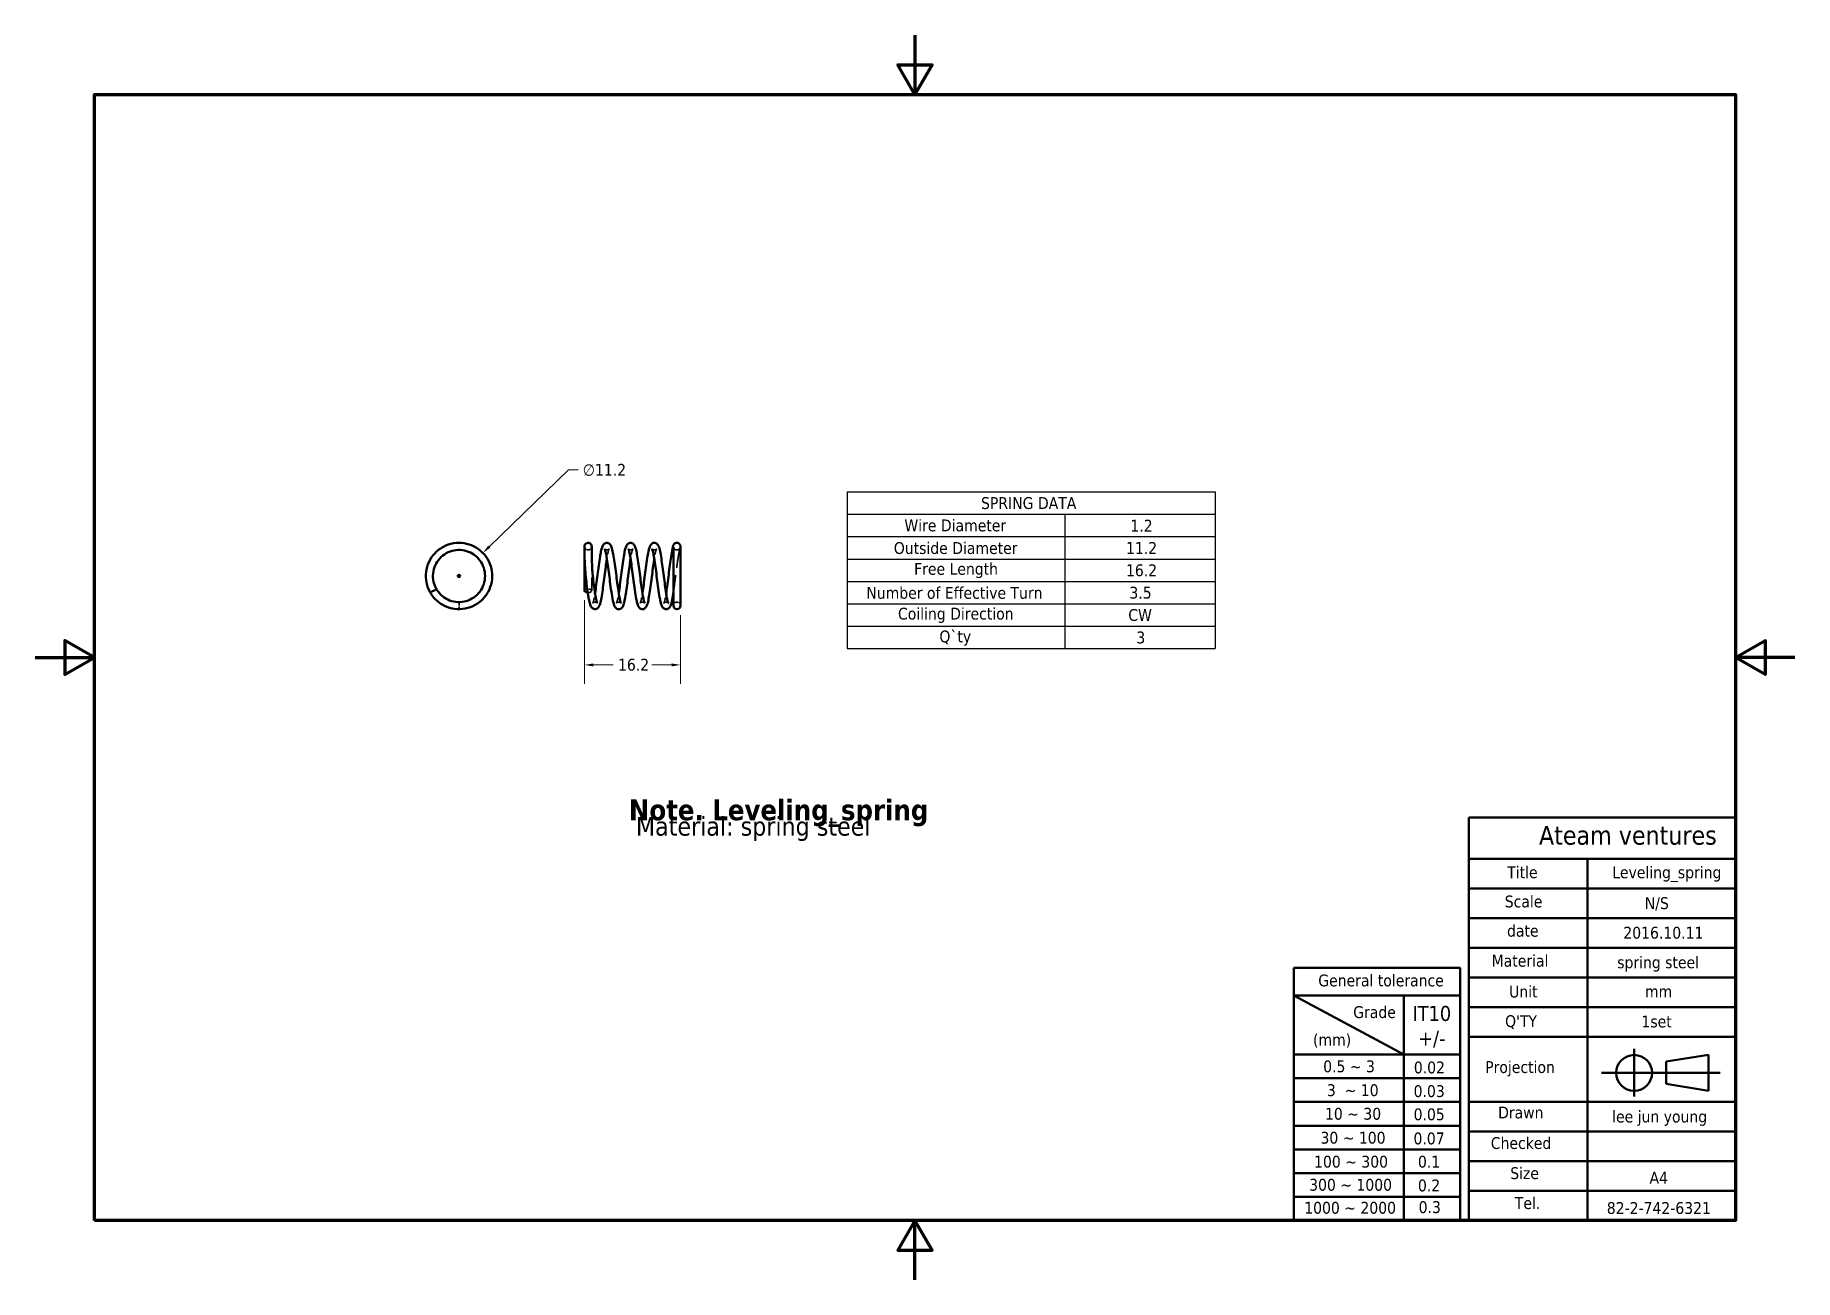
# Model space of a CAD drawing. Header units: millimetres. Extents: x 0 to 297, y 0 to 210.
import ezdxf
from ezdxf.enums import TextEntityAlignment as Align

# ---------------------------------------------------------------- set-up
doc = ezdxf.new("R2010")
doc.units = ezdxf.units.MM
doc.linetypes.add('DASHED', pattern=[0.2067, 0.1654, -0.0413])
for name, color, linetype, lineweight in [('Border (ANSI)', 7, 'Continuous', 70), ('Dimension (ANSI)', 7, 'Continuous', 25), ('Hidden (ANSI)', 7, 'DASHED', 35), ('Symbol (ANSI)', 7, 'Continuous', 25), ('Title (ANSI)', 7, 'Continuous', 50), ('Visible (ANSI)', 7, 'Continuous', 50)]:
    doc.layers.add(name, color=color, linetype=linetype, lineweight=lineweight)
doc.styles.add('Note Text (ANSI)', font='tahoma.ttf')
doc.dimstyles.new('Default - mm (ANSI)', dxfattribs={"dimtxt": 2, "dimasz": 1.5, "dimexe": 3.175, "dimexo": 1.6002, "dimgap": 0.8, "dimtad": 0, "dimtoh": 1, "dimrnd": 1e-08, "dimzin": 12, "dimdsep": 46, "dimtxsty": 'Note Text (ANSI)', "dimcen": 0.09, "dimdle": 10, "dimclrd": 256, "dimclre": 256, "dimclrt": 256, "dimadec": 1, "dimazin": 3, "dimtfac": 0.65, "dimtofl": 0, "dimtmove": 0, "dimatfit": 3, "dimfxl": 1, "dimtolj": 1, "dimtzin": 4, "dimlwd": 15, "dimlwe": 15, "dimarcsym": 0})

# ---------------------------------------------------------------- blocks, each defined once
blk = doc.blocks.new('Borders Default Border')
at = {"layer": 'Border (ANSI)', "flags": 128}
for points in [[(148.5, 210), (148.5, 200), (145.61, 205), (151.39, 205), (148.5, 200)], [(10, 10), (10, 200), (287, 200), (287, 10), (10, 10)], [(0, 105), (10, 105), (5, 107.89), (5, 102.11), (10, 105)], [(297, 105), (287, 105), (292, 107.89), (292, 102.11), (287, 105)], [(148.5, 0), (148.5, 10), (145.61, 5), (151.39, 5), (148.5, 10)]]:
    blk.add_lwpolyline(points, dxfattribs=at)
blk = doc.blocks.new('Title Blocks ANSI - Large')
at = {"layer": 'Title (ANSI)'}
for p, q in [((213.43, -53.73), (168.43, -53.73)), ((168.43, -53.73), (168.43, -121.73)), ((213.43, -121.73), (213.43, -53.73)), ((168.43, -60.73), (213.43, -60.73)), ((188.43, -60.73), (188.43, -121.73)), ((168.43, -65.73), (213.43, -65.73)), ((168.43, -70.73), (213.43, -70.73)), ((168.43, -75.73), (213.43, -75.73)), ((138.87, -79.09), (138.87, -121.73)), ((166.93, -79.09), (138.87, -79.09)), ((138.87, -79.09), (166.93, -79.09)), ((166.93, -83.74), (166.93, -79.09)), ((168.43, -80.73), (213.43, -80.73)), ((138.87, -83.74), (166.93, -83.74)), ((138.87, -83.74), (157.45, -93.73)), ((157.45, -83.74), (157.45, -121.73)), ((166.93, -83.74), (166.93, -121.73)), ((168.43, -85.73), (213.43, -85.73)), ((168.43, -90.73), (213.43, -90.73)), ((138.87, -93.73), (166.93, -93.73)), ((196.31, -92.79), (196.31, -100.79)), ((208.89, -93.78), (201.74, -94.91)), ((201.74, -94.91), (201.74, -98.69)), ((208.89, -93.78), (208.89, -99.84)), ((138.87, -97.73), (166.93, -97.73)), ((190.81, -96.83), (210.84, -96.83)), ((208.89, -99.84), (201.74, -98.69)), ((138.87, -101.73), (166.93, -101.73)), ((168.43, -101.73), (213.43, -101.73)), ((138.87, -105.73), (166.93, -105.73)), ((168.43, -106.73), (213.43, -106.73)), ((138.87, -109.73), (166.93, -109.73)), ((168.43, -111.73), (213.43, -111.73)), ((138.87, -113.73), (166.93, -113.73)), ((138.87, -117.73), (166.93, -117.73)), ((168.43, -116.73), (213.43, -116.73)), ((138.87, -121.73), (166.93, -121.73)), ((168.43, -121.73), (166.93, -121.73)), ((168.43, -121.73), (213.43, -121.73))]:
    blk.add_line(p, q, dxfattribs=at)
blk.add_circle((196.31, -96.83), 3.03, dxfattribs=at)
at = {"layer": 'Title (ANSI)', "style": 'Note Text (ANSI)'}
for s, p in [('2016.10.11', (194.49, -74.77)), ('spring steel', (193.46, -79.77)), ('mm', (198.14, -84.68)), ('1set', (197.55, -89.75)), ('lee jun young', (192.6, -105.79))]:
    blk.add_text(s, height=2, dxfattribs=at).set_placement(p, align=Align.BOTTOM_LEFT)
for s, p in [('Drawn', (173.35, -102.51)), ('Checked', (172.12, -107.66))]:
    blk.add_text(s, height=2, dxfattribs=at).set_placement(p, align=Align.TOP_LEFT)
at = {"layer": 'Title (ANSI)', "attachment_point": 1, "style": 'Note Text (ANSI)'}
for s, insert, char_height in [('\\fTahoma|b0|i0;\\H3.1750;Ateam ventures', (180.25, -55.14), 3.175), ('\\fTahoma|b0|i0;Scale', (174.48, -66.9), 2), ('\\fTahoma|b0|i0;N/S', (198.11, -67.18), 2), ('\\fTahoma|b0|i0;date', (174.86, -71.84), 2), ('\\fTahoma|b0|i0;Material', (172.26, -76.9), 2), ('\\fTahoma|b0|i0;General tolerance', (143, -80.22), 2), ('\\fTahoma|b0|i0;Unit', (175.21, -82.1), 2), ('\\fTahoma|b0|i0;Grade', (148.9, -85.57), 2), ("\\fTahoma|b0|i0;Q'TY", (174.53, -87.09), 2), ('\\fTahoma|b0|i0;0.5 ~ 3', (143.83, -94.72), 2), ('\\fTahoma|b0|i0;0.02', (159.13, -94.9), 2), ('\\fTahoma|b0|i0;Projection', (171.17, -94.84), 2), ('\\fTahoma|b0|i0;0.05', (159.09, -102.81), 2), ('\\fTahoma|b0|i0;30 ~ 100', (143.37, -106.76), 2), ('\\fTahoma|b0|i0;0.07', (159.07, -106.88), 2), ('\\fTahoma|b0|i0;100 ~ 300', (142.29, -110.8), 2), ('\\fTahoma|b0|i0;0.1', (159.82, -110.8), 2), ('\\fTahoma|b0|i0;Size', (175.4, -112.74), 2), ('\\fTahoma|b0|i0;300 ~ 1000', (141.46, -114.7), 2), ('\\fTahoma|b0|i0;1000 ~ 2000', (140.63, -118.58), 2), ('\\fTahoma|b0|i0;Tel.', (176.18, -117.79), 2), ('\\fTahoma|b0|i0;82-2-742-6321', (191.7, -118.62), 2)]:
    blk.add_mtext(s, dxfattribs=dict(at, insert=insert, char_height=char_height))
at = {"layer": 'Title (ANSI)', "char_height": 2, "attachment_point": 1, "style": 'Note Text (ANSI)'}
for s, insert, width in [('\\fTahoma|b0|i0;Title', (174.89, -61.97), 7.6254), ('\\fTahoma|b0|i0;(mm)', (142.11, -90.22), 7.6672), ('\\fTahoma|b0|i0;3  ~ 10', (144.45, -98.74), 9.081), ('\\fTahoma|b0|i0;0.03', (159.09, -98.9), 5.5653), ('\\fTahoma|b0|i0;10 ~ 30', (144.13, -102.72), 10.501), ('\\fTahoma|b0|i0;0.2', (159.82, -114.81), 5.4674), ('\\fTahoma|b0|i0;0.3', (159.94, -118.47), 5.7083)]:
    blk.add_mtext(s, dxfattribs=dict(at, insert=insert, width=width))
at = {"layer": 'Title (ANSI)', "insert": (192.6, -61.98), "char_height": 2, "width": 18.8655, "attachment_point": 1, "line_spacing_factor": 0.987884, "style": 'Note Text (ANSI)'}
blk.add_mtext('Leveling_spring\\P ', dxfattribs=at)
at = {"layer": 'Title (ANSI)', "line_spacing_factor": 0.987884, "style": 'Note Text (ANSI)'}
for s, insert, char_height, attachment_point in [('\\fTahoma|b0|i0;\\H2.5400;IT10\\P+/-', (162.16, -85.52), 2.54, 2), ('A4\\P', (198.91, -113.51), 2, 1)]:
    blk.add_mtext(s, dxfattribs=dict(at, insert=insert, char_height=char_height, attachment_point=attachment_point))
blk = doc.blocks.new('Table1')
at = {"layer": 'Symbol (ANSI)'}
for p, q in [((137.03, 132.94), (199.18, 132.94)), ((137.03, 132.94), (137.03, 129.16)), ((199.18, 132.94), (199.18, 129.16)), ((137.03, 129.16), (199.18, 129.16)), ((137.03, 129.16), (137.03, 125.39)), ((173.78, 129.16), (173.78, 125.39)), ((199.18, 129.16), (199.18, 125.39)), ((137.03, 125.39), (199.18, 125.39)), ((137.03, 125.39), (137.03, 106.5)), ((173.78, 125.39), (173.78, 106.5)), ((199.18, 125.39), (199.18, 106.5)), ((137.03, 121.61), (199.18, 121.61)), ((137.03, 117.83), (199.18, 117.83)), ((137.03, 114.05), (199.18, 114.05)), ((137.03, 110.27), (199.18, 110.27)), ((137.03, 106.5), (199.18, 106.5))]:
    blk.add_line(p, q, dxfattribs=at)
at = {"layer": 'Symbol (ANSI)', "char_height": 2, "attachment_point": 7, "style": 'Note Text (ANSI)'}
for s, insert in [('SPRING DATA', (159.65, 130.02)), ('Wire Diameter', (146.71, 126.25)), ('1.2', (184.86, 126.25)), ('Outside Diameter', (144.92, 122.43)), ('11.2', (184.11, 122.48)), ('Free Length', (148.35, 118.39)), ('16.2', (184.11, 118.68)), ('Number of Effective Turn', (140.29, 114.87)), ('3.5', (184.69, 114.9)), ('Coiling Direction', (145.63, 110.83)), ('CW', (184.5, 111.13)), ('Q`ty', (152.62, 106.98)), ('3', (185.86, 107.34))]:
    blk.add_mtext(s, dxfattribs=dict(at, insert=insert))
blk = doc.blocks.new('*D7')
at = {"layer": 'Defpoints', "color": 0, "transparency": 16777216}
for p in [(75.56, 122.64), (67.51, 114.86)]:
    blk.add_point(p, dxfattribs=at)
at = {"layer": 'Dimension (ANSI)', "lineweight": 15, "transparency": 16777216}
for p, q in [((90.03, 136.65), (76.64, 123.69)), ((91.62, 136.65), (90.03, 136.65)), ((71.53, 118.66), (71.53, 118.84)), ((71.44, 118.75), (71.62, 118.75))]:
    blk.add_line(p, q, dxfattribs=at)
at = {"layer": 'Dimension (ANSI)', "transparency": 16777216}
blk.add_solid([(76.46, 123.87), (76.81, 123.51), (75.56, 122.64)], dxfattribs=at)
at = {"layer": 'Dimension (ANSI)', "lineweight": 18, "transparency": 16777216, "insert": (92.42, 137.67), "char_height": 2, "attachment_point": 1, "style": 'Note Text (ANSI)'}
blk.add_mtext('\\A1;∅11.2', dxfattribs=at)
blk = doc.blocks.new('*D8')
at = {"layer": 'Defpoints', "color": 0, "transparency": 16777216}
for p in [(92.73, 116.25), (108.93, 113.75), (108.93, 103.75)]:
    blk.add_point(p, dxfattribs=at)
at = {"layer": 'Dimension (ANSI)', "lineweight": 15, "transparency": 16777216}
for p, q in [((92.73, 114.65), (92.73, 100.58)), ((108.93, 112.15), (108.93, 100.58)), ((94.23, 103.75), (97.57, 103.75)), ((107.43, 103.75), (104.08, 103.75))]:
    blk.add_line(p, q, dxfattribs=at)
at = {"layer": 'Dimension (ANSI)', "transparency": 16777216}
for points in [[(94.23, 104), (94.23, 103.5), (92.73, 103.75)], [(107.43, 104), (107.43, 103.5), (108.93, 103.75)]]:
    blk.add_solid(points, dxfattribs=at)
at = {"layer": 'Dimension (ANSI)', "lineweight": 18, "transparency": 16777216, "insert": (98.37, 104.79), "char_height": 2, "attachment_point": 1, "style": 'Note Text (ANSI)'}
blk.add_mtext('\\A1;16.2', dxfattribs=at)

msp = doc.modelspace()

# ---------------------------------------------------------------- linework, layer by layer
at = {"layer": 'Hidden (ANSI)', "ltscale": 1.131773}
msp.add_line((108.915, 118.561), (108.915, 118.939), dxfattribs=at)
at = {"layer": 'Hidden (ANSI)', "ltscale": 0.021745}
for p, q in [((108.915, 118.939), (108.926, 118.939)), ((108.915, 118.907), (108.926, 118.907)), ((108.915, 118.594), (108.926, 118.594)), ((108.915, 118.561), (108.926, 118.561))]:
    msp.add_line(p, q, dxfattribs=at)
at = {"layer": 'Hidden (ANSI)', "ltscale": 3.590168}
msp.add_line((71.535, 114.35), (71.535, 113.15), dxfattribs=at)
msp.add_arc((108.326, 113.75), 0.6, 0, 180, dxfattribs=at)
at = {"layer": 'Hidden (ANSI)', "ltscale": 3.590029}
msp.add_open_spline([(92.726, 123.75), (92.726, 123.725), (92.728, 123.7), (92.734, 123.651), (92.738, 123.627), (92.76, 123.542), (92.786, 123.482), (92.854, 123.374), (92.898, 123.325), (92.997, 123.244), (93.055, 123.211), (93.136, 123.181), (93.156, 123.174), (93.24, 123.153), (93.306, 123.147), (93.434, 123.157), (93.498, 123.172), (93.615, 123.221), (93.671, 123.255), (93.767, 123.338), (93.809, 123.389), (93.874, 123.498), (93.898, 123.559), (93.917, 123.642), (93.92, 123.663), (93.925, 123.707), (93.926, 123.728), (93.926, 123.75)], degree=3, knots=[0, 0, 0, 0, 0.00746609, 0.00746609, 0.01481877, 0.01481877, 0.03393734, 0.03393734, 0.05304472, 0.05304472, 0.07246397, 0.07246397, 0.07888927, 0.07888927, 0.09834768, 0.09834768, 0.11745364, 0.11745364, 0.13657226, 0.13657226, 0.15569043, 0.15569043, 0.17480862, 0.17480862, 0.18127301, 0.18127301, 0.18781403, 0.18781403, 0.18781403, 0.18781403], dxfattribs=at)
at = {"layer": 'Hidden (ANSI)', "ltscale": 25.329582}
msp.add_open_spline([(93.926, 123.75), (93.926, 123.75), (93.926, 123.75), (93.926, 123.75), (93.926, 123.75), (93.926, 123.75), (93.926, 123.75), (93.926, 123.749), (93.926, 123.749), (93.926, 123.745), (93.926, 123.736), (93.926, 123.666), (93.926, 123.523), (93.926, 123.083), (93.926, 122.782), (93.926, 122.061), (93.926, 121.632), (93.926, 120.703), (93.926, 120.19), (93.926, 119.15), (93.926, 118.611), (93.926, 117.447), (93.926, 116.811), (93.926, 116.25)], degree=3, knots=[0, 0, 0, 0, 0.0000293, 0.0000293, 0.0000781, 0.0000781, 0.0063282, 0.0063282, 0.0137011, 0.0137011, 0.0530524, 0.0530524, 0.2123706, 0.2123706, 0.3716889, 0.3716889, 0.5310053, 0.5310053, 0.6903725, 0.6903725, 0.8483103, 0.8483103, 1.0425345, 1.0425345, 1.0425345, 1.0425345], dxfattribs=at)
at = {"layer": 'Hidden (ANSI)', "ltscale": 11.104687}
msp.add_open_spline([(96.12, 123.326), (96.12, 123.326), (96.126, 123.315), (96.158, 123.28), (96.178, 123.261), (96.248, 123.21), (96.313, 123.177), (96.422, 123.154), (96.457, 123.15), (96.578, 123.15), (96.662, 123.174), (96.778, 123.234), (96.814, 123.267), (96.857, 123.311), (96.865, 123.324), (96.866, 123.326), (96.866, 123.326), (96.866, 123.326), (96.858, 123.311), (96.829, 123.245), (96.804, 123.174), (96.739, 122.952), (96.696, 122.774), (96.6, 122.312), (96.546, 122.008), (96.493, 121.673)], degree=3, knots=[11.2178047, 11.2178047, 11.2178047, 11.2178047, 11.25450742, 11.25450742, 11.2788279, 11.2788279, 11.31713823, 11.31713823, 11.33420646, 11.33420646, 11.37505363, 11.37505363, 11.41107048, 11.41107048, 11.4472975, 11.4472975, 11.45051773, 11.45051773, 11.49412531, 11.49412531, 11.56543302, 11.56543302, 11.67128261, 11.67128261, 11.79918723, 11.79918723, 11.79918723, 11.79918723], dxfattribs=at)
at = {"layer": 'Hidden (ANSI)', "ltscale": 11.104954}
msp.add_open_spline([(100.12, 123.326), (100.12, 123.326), (100.121, 123.324), (100.13, 123.311), (100.143, 123.294), (100.202, 123.24), (100.262, 123.198), (100.388, 123.159), (100.44, 123.15), (100.575, 123.15), (100.656, 123.172), (100.773, 123.231), (100.811, 123.264), (100.856, 123.31), (100.864, 123.323), (100.866, 123.326), (100.866, 123.326), (100.866, 123.326), (100.858, 123.313), (100.831, 123.25), (100.807, 123.183), (100.743, 122.968), (100.7, 122.794), (100.604, 122.332), (100.548, 122.019), (100.493, 121.672)], degree=3, knots=[7.98745249, 7.98745249, 7.98745249, 7.98745249, 8.00434451, 8.00434451, 8.0358045, 8.0358045, 8.07854214, 8.07854214, 8.1037993, 8.1037993, 8.14311786, 8.14311786, 8.17946409, 8.17946409, 8.21553236, 8.21553236, 8.22012323, 8.22012323, 8.26175744, 8.26175744, 8.33198838, 8.33198838, 8.43660236, 8.43660236, 8.56882481, 8.56882481, 8.56882481, 8.56882481], dxfattribs=at)
at = {"layer": 'Hidden (ANSI)', "ltscale": 11.105139}
msp.add_open_spline([(104.12, 123.326), (104.12, 123.326), (104.121, 123.325), (104.127, 123.316), (104.138, 123.3), (104.178, 123.262), (104.199, 123.244), (104.275, 123.196), (104.344, 123.167), (104.444, 123.152), (104.468, 123.15), (104.567, 123.15), (104.642, 123.168), (104.76, 123.222), (104.803, 123.257), (104.852, 123.305), (104.862, 123.32), (104.866, 123.326), (104.866, 123.326), (104.866, 123.326), (104.86, 123.315), (104.836, 123.262), (104.813, 123.201), (104.752, 123.001), (104.711, 122.838), (104.616, 122.394), (104.56, 122.086), (104.5, 121.719), (104.497, 121.696), (104.493, 121.672)], degree=3, knots=[4.7563717, 4.7563717, 4.7563717, 4.7563717, 4.76861909, 4.76861909, 4.80184945, 4.80184945, 4.82366231, 4.82366231, 4.86098065, 4.86098065, 4.87281628, 4.87281628, 4.90860991, 4.90860991, 4.94572986, 4.94572986, 4.98148973, 4.98148973, 4.98916277, 4.98916277, 5.0264019, 5.0264019, 5.09422941, 5.09422941, 5.19600248, 5.19600248, 5.32893736, 5.32893736, 5.33789743, 5.33789743, 5.33789743, 5.33789743], dxfattribs=at)
at = {"layer": 'Hidden (ANSI)', "ltscale": 29.753775}
msp.add_open_spline([(107.719, 123.622), (107.719, 123.622), (107.719, 123.622), (107.719, 123.617), (107.72, 123.61), (107.726, 123.584), (107.73, 123.567), (107.743, 123.53), (107.749, 123.514), (107.769, 123.469), (107.786, 123.437), (107.83, 123.374), (107.857, 123.341), (107.926, 123.276), (107.97, 123.244), (108.074, 123.19), (108.134, 123.169), (108.26, 123.148), (108.327, 123.148), (108.454, 123.168), (108.517, 123.19), (108.626, 123.247), (108.674, 123.284), (108.744, 123.354), (108.769, 123.386), (108.799, 123.433), (108.809, 123.45), (108.822, 123.478), (108.826, 123.487), (108.831, 123.498), (108.831, 123.501), (108.831, 123.501), (108.831, 123.5), (108.828, 123.489), (108.821, 123.464), (108.796, 123.366), (108.774, 123.266), (108.712, 122.956), (108.666, 122.709), (108.558, 122.085), (108.493, 121.686), (108.361, 120.8), (108.293, 120.297), (108.159, 119.271), (108.091, 118.735), (107.956, 117.682), (107.888, 117.152), (107.789, 116.439), (107.757, 116.222), (107.726, 116.014)], degree=3, knots=[1.4858692, 1.4858692, 1.4858692, 1.4858692, 1.4942808, 1.4942808, 1.5116236, 1.5116236, 1.5269038, 1.5269038, 1.5357377, 1.5357377, 1.5495376, 1.5495376, 1.5634466, 1.5634466, 1.5805667, 1.5805667, 1.6000961, 1.6000961, 1.6202887, 1.6202887, 1.6405028, 1.6405028, 1.6602483, 1.6602483, 1.6771266, 1.6771266, 1.6907626, 1.6907626, 1.7068374, 1.7068374, 1.7221625, 1.7221625, 1.7323242, 1.7323242, 1.7796628, 1.7796628, 1.8692158, 1.8692158, 2.0037005, 2.0037005, 2.1582422, 2.1582422, 2.3180483, 2.3180483, 2.476551, 2.476551, 2.6379914, 2.6379914, 2.7115585, 2.7115585, 2.7115585, 2.7115585], dxfattribs=at)
at = {"layer": 'Hidden (ANSI)', "ltscale": 0.275151}
msp.add_open_spline([(93.326, 116.55), (93.278, 116.55), (93.23, 116.547), (93.183, 116.541)], degree=3, dxfattribs=at)
at = {"layer": 'Hidden (ANSI)', "ltscale": 3.699916}
msp.add_open_spline([(93.268, 115.952), (93.377, 115.947), (93.673, 115.971), (93.996, 116.174), (93.863, 116.464), (93.505, 116.55), (93.326, 116.55)], degree=3, knots=[-0.0960097, -0.0960097, -0.0960097, -0.0960097, 0.448799, 1.3463969, 2.2439948, 3.1415927, 3.1415927, 3.1415927, 3.1415927], dxfattribs=at)
at = {"layer": 'Hidden (ANSI)', "ltscale": 11.104623}
for points, knots in [([(94.866, 114.174), (94.866, 114.174), (94.866, 114.174), (94.865, 114.176), (94.857, 114.189), (94.815, 114.233), (94.778, 114.266), (94.663, 114.326), (94.578, 114.35), (94.458, 114.35), (94.423, 114.346), (94.314, 114.324), (94.249, 114.291), (94.179, 114.24), (94.159, 114.221), (94.126, 114.186), (94.12, 114.174), (94.12, 114.174), (94.12, 114.174), (94.12, 114.175), (94.134, 114.2), (94.169, 114.29), (94.193, 114.362), (94.246, 114.55), (94.276, 114.67), (94.366, 115.083), (94.43, 115.434), (94.493, 115.828)], [1.44829232, 1.44829232, 1.44829232, 1.44829232, 1.45147868, 1.45147868, 1.4877098, 1.4877098, 1.52371864, 1.52371864, 1.56460327, 1.56460327, 1.58143863, 1.58143863, 1.61968483, 1.61968483, 1.64386802, 1.64386802, 1.68100746, 1.68100746, 1.68216619, 1.68216619, 1.73794977, 1.73794977, 1.80534209, 1.80534209, 1.87936839, 1.87936839, 2.02957193, 2.02957193, 2.02957193, 2.02957193]), ([(98.866, 114.174), (98.866, 114.174), (98.866, 114.174), (98.865, 114.176), (98.857, 114.189), (98.815, 114.233), (98.778, 114.266), (98.663, 114.326), (98.578, 114.35), (98.458, 114.35), (98.423, 114.346), (98.314, 114.324), (98.249, 114.291), (98.179, 114.24), (98.159, 114.221), (98.126, 114.186), (98.12, 114.174), (98.12, 114.174), (98.12, 114.174), (98.121, 114.175), (98.134, 114.2), (98.169, 114.29), (98.193, 114.363), (98.246, 114.551), (98.276, 114.671), (98.366, 115.083), (98.43, 115.434), (98.493, 115.828)], [4.67932615, 4.67932615, 4.67932615, 4.67932615, 4.68251453, 4.68251453, 4.7187454, 4.7187454, 4.75475472, 4.75475472, 4.79563711, 4.79563711, 4.81248644, 4.81248644, 4.85073642, 4.85073642, 4.87492777, 4.87492777, 4.91204115, 4.91204115, 4.91324165, 4.91324165, 4.96903847, 4.96903847, 5.03643801, 5.03643801, 5.11046708, 5.11046708, 5.26060575, 5.26060575, 5.26060575, 5.26060575]), ([(102.866, 114.174), (102.866, 114.174), (102.866, 114.174), (102.865, 114.176), (102.857, 114.189), (102.815, 114.234), (102.778, 114.266), (102.663, 114.326), (102.578, 114.35), (102.458, 114.35), (102.422, 114.346), (102.313, 114.324), (102.248, 114.29), (102.178, 114.239), (102.159, 114.221), (102.126, 114.185), (102.12, 114.174), (102.12, 114.174), (102.12, 114.174), (102.121, 114.176), (102.134, 114.201), (102.17, 114.292), (102.194, 114.365), (102.247, 114.554), (102.277, 114.674), (102.367, 115.087), (102.43, 115.436), (102.493, 115.828)], [7.91036138, 7.91036138, 7.91036138, 7.91036138, 7.91357161, 7.91357161, 7.94979984, 7.94979984, 7.98581432, 7.98581432, 8.02667256, 8.02667256, 8.04367224, 8.04367224, 8.08196346, 8.08196346, 8.10624326, 8.10624326, 8.14307503, 8.14307503, 8.14472667, 8.14472667, 8.2006659, 8.2006659, 8.26814301, 8.26814301, 8.34220183, 8.34220183, 8.49164094, 8.49164094, 8.49164094, 8.49164094])]:
    msp.add_open_spline(points, degree=3, knots=knots, dxfattribs=at)
at = {"layer": 'Hidden (ANSI)', "ltscale": 11.104455}
msp.add_open_spline([(106.866, 114.174), (106.866, 114.174), (106.866, 114.175), (106.864, 114.177), (106.856, 114.191), (106.811, 114.237), (106.773, 114.27), (106.656, 114.328), (106.575, 114.35), (106.441, 114.35), (106.388, 114.342), (106.264, 114.303), (106.203, 114.261), (106.144, 114.207), (106.131, 114.19), (106.121, 114.177), (106.12, 114.174), (106.12, 114.174), (106.124, 114.182), (106.143, 114.223), (106.164, 114.275), (106.211, 114.422), (106.239, 114.524), (106.33, 114.899), (106.396, 115.242), (106.472, 115.698), (106.482, 115.762), (106.493, 115.828)], degree=3, knots=[11.14075168, 11.14075168, 11.14075168, 11.14075168, 11.14531418, 11.14531418, 11.18138559, 11.18138559, 11.2177249, 11.2177249, 11.25707537, 11.25707537, 11.2821782, 11.2821782, 11.32474823, 11.32474823, 11.35590909, 11.35590909, 11.37342511, 11.37342511, 11.40463179, 11.40463179, 11.46795875, 11.46795875, 11.54044292, 11.54044292, 11.69699296, 11.69699296, 11.72193172, 11.72193172, 11.72193172, 11.72193172], dxfattribs=at)
at = {"layer": 'Visible (ANSI)'}
for radius in [0.189, 0.156]:
    msp.add_circle((71.535, 118.75), radius, dxfattribs=at)
msp.add_arc((108.326, 113.75), 0.6, 180, 0, dxfattribs=at)
for points, knots in [([(66.685, 115.95), (66.382, 116.474), (66.163, 117.056), (65.927, 118.232), (65.904, 118.841), (66.048, 120.022), (66.218, 120.608), (66.727, 121.683), (67.072, 122.186), (67.893, 123.046), (68.38, 123.415), (69.43, 123.974), (70.007, 124.171), (71.18, 124.37), (71.79, 124.376), (72.966, 124.197), (73.546, 124.01), (74.606, 123.47), (75.099, 123.11), (75.935, 122.265), (76.289, 121.769), (76.815, 120.706), (76.995, 120.126), (77.162, 118.955), (77.151, 118.349), (76.944, 117.183), (76.743, 116.61), (76.177, 115.563), (75.804, 115.077), (74.932, 114.258), (74.423, 113.915), (73.336, 113.414), (72.744, 113.25), (71.554, 113.118), (70.941, 113.15), (69.771, 113.402), (69.199, 113.625), (68.169, 114.235), (67.697, 114.628), (67.072, 115.348), (66.864, 115.641), (66.685, 115.95)], [0, 0, 0, 0, 0.1816033, 0.1816033, 0.3599259, 0.3599259, 0.5383664, 0.5383664, 0.7168026, 0.7168026, 0.895239, 0.895239, 1.0736754, 1.0736754, 1.2521118, 1.2521118, 1.4305482, 1.4305482, 1.6089852, 1.6089852, 1.7872577, 1.7872577, 1.9650974, 1.9650974, 2.1430102, 2.1430102, 2.3219826, 2.3219826, 2.5023247, 2.5023247, 2.6830638, 2.6830638, 2.8637869, 2.8637869, 3.0445106, 3.0445106, 3.2252343, 3.2252343, 3.405958, 3.405958, 3.5131694, 3.5131694, 3.5131694, 3.5131694]), ([(67.724, 116.55), (67.808, 116.405), (67.9, 116.265), (68.28, 115.751), (68.628, 115.414), (69.402, 114.873), (69.838, 114.663), (70.744, 114.396), (71.224, 114.336), (72.168, 114.37), (72.643, 114.466), (73.526, 114.799), (73.946, 115.04), (74.679, 115.636), (75, 115.998), (75.505, 116.796), (75.695, 117.242), (75.92, 118.159), (75.959, 118.643), (75.88, 119.582), (75.764, 120.05), (75.396, 120.91), (75.141, 121.313), (74.526, 122.01), (74.158, 122.313), (73.355, 122.783), (72.909, 122.956), (71.995, 123.151), (71.517, 123.175), (70.588, 123.072), (70.126, 122.945), (69.276, 122.555), (68.878, 122.289), (68.194, 121.652), (67.9, 121.273), (67.451, 120.453), (67.29, 120.002), (67.122, 119.082), (67.112, 118.603), (67.242, 117.678), (67.383, 117.22), (67.632, 116.716), (67.677, 116.632), (67.724, 116.55)], [10.6458961, 10.6458961, 10.6458961, 10.6458961, 10.6964553, 10.6964553, 10.8395662, 10.8395662, 10.9826772, 10.9826772, 11.1257881, 11.1257881, 11.2688991, 11.2688991, 11.41201, 11.41201, 11.555121, 11.555121, 11.6982356, 11.6982356, 11.8410781, 11.8410781, 11.9822998, 11.9822998, 12.121979, 12.121979, 12.2613535, 12.2613535, 12.4012633, 12.4012633, 12.5414736, 12.5414736, 12.6816733, 12.6816733, 12.8218733, 12.8218733, 12.9620733, 12.9620733, 13.1022734, 13.1022734, 13.2424734, 13.2424734, 13.3826734, 13.3826734, 13.4110732, 13.4110732, 13.4110732, 13.4110732]), ([(92.726, 123.75), (92.726, 123.774), (92.728, 123.799), (92.734, 123.847), (92.738, 123.87), (92.759, 123.956), (92.785, 124.017), (92.841, 124.105), (92.865, 124.136), (92.902, 124.174), (92.911, 124.184), (92.969, 124.236), (93.024, 124.273), (93.142, 124.325), (93.205, 124.341), (93.332, 124.354), (93.397, 124.349), (93.522, 124.321), (93.582, 124.297), (93.691, 124.231), (93.741, 124.188), (93.824, 124.091), (93.858, 124.036), (93.906, 123.918), (93.921, 123.854), (93.926, 123.777), (93.926, 123.764), (93.926, 123.75)], [0, 0, 0, 0, 0.00728719, 0.00728719, 0.01446882, 0.01446882, 0.03379528, 0.03379528, 0.04568549, 0.04568549, 0.04963152, 0.04963152, 0.06908993, 0.06908993, 0.0881959, 0.0881959, 0.10731452, 0.10731452, 0.12643269, 0.12643269, 0.14555087, 0.14555087, 0.16466906, 0.16466906, 0.18378724, 0.18378724, 0.18780424, 0.18780424, 0.18780424, 0.18780424]), ([(96.493, 121.673), (96.49, 121.652), (96.486, 121.632), (96.42, 121.211), (96.356, 120.758), (96.226, 119.793), (96.159, 119.268), (96.025, 118.216), (95.956, 117.677), (95.82, 116.656), (95.751, 116.162), (95.611, 115.275), (95.54, 114.875), (95.391, 114.197), (95.318, 113.926), (95.146, 113.55), (95.068, 113.397), (94.792, 113.212), (94.681, 113.166), (94.466, 113.144), (94.363, 113.156), (94.187, 113.216), (94.112, 113.262), (93.984, 113.366), (93.933, 113.426), (93.827, 113.577), (93.783, 113.667), (93.642, 114.009), (93.566, 114.309), (93.442, 114.911), (93.396, 115.163), (93.275, 115.889), (93.198, 116.413), (93.057, 117.483), (92.993, 118.039), (92.886, 119.136), (92.842, 119.691), (92.777, 120.733), (92.755, 121.233), (92.731, 122.114), (92.727, 122.507), (92.726, 123.13), (92.726, 123.37), (92.726, 123.6), (92.726, 123.655), (92.726, 123.712), (92.726, 123.726), (92.726, 123.745), (92.726, 123.745), (92.726, 123.75)], [11.7991872, 11.7991872, 11.7991872, 11.7991872, 11.8069077, 11.8069077, 11.9579696, 11.9579696, 12.1154487, 12.1154487, 12.2760705, 12.2760705, 12.4390823, 12.4390823, 12.6053655, 12.6053655, 12.7800557, 12.7800557, 12.8907821, 12.8907821, 12.9397361, 12.9397361, 12.9806411, 12.9806411, 13.0197943, 13.0197943, 13.064911, 13.064911, 13.1367205, 13.1367205, 13.3174667, 13.3174667, 13.4243403, 13.4243403, 13.6018319, 13.6018319, 13.7680502, 13.7680502, 13.932514, 13.932514, 14.0958947, 14.0958947, 14.2577918, 14.2577918, 14.4165178, 14.4165178, 14.4906259, 14.4906259, 14.5284449, 14.5284449, 14.5664825, 14.5664825, 14.5664825, 14.5664825]), ([(92.726, 116.25), (92.726, 116.718), (92.726, 117.237), (92.726, 118.288), (92.726, 118.832), (92.726, 119.885), (92.726, 120.409), (92.726, 121.369), (92.726, 121.818), (92.726, 122.586), (92.726, 122.915), (92.726, 123.414), (92.726, 123.59), (92.726, 123.723), (92.726, 123.747), (92.726, 123.75), (92.726, 123.75), (92.726, 123.75), (92.726, 123.75), (92.726, 123.75), (92.726, 123.75), (92.726, 123.75)], [0, 0, 0, 0, 0.1621458, 0.1621458, 0.3213625, 0.3213625, 0.4806843, 0.4806843, 0.6400024, 0.6400024, 0.7993206, 0.7993206, 0.9586388, 0.9586388, 1.0375263, 1.0375263, 1.0425056, 1.0425056, 1.0429724, 1.0429724, 1.042988, 1.042988, 1.042988, 1.042988]), ([(93.926, 123.75), (93.926, 123.745), (93.926, 123.745), (93.926, 123.724), (93.926, 123.708), (93.926, 123.647), (93.926, 123.587), (93.926, 123.345), (93.926, 123.097), (93.927, 122.482), (93.931, 122.109), (93.954, 121.273), (93.974, 120.801), (94.033, 119.814), (94.073, 119.285), (94.172, 118.24), (94.231, 117.71), (94.355, 116.743), (94.42, 116.29), (94.54, 115.53), (94.597, 115.205), (94.696, 114.727), (94.739, 114.549), (94.804, 114.326), (94.829, 114.256), (94.858, 114.189), (94.866, 114.174), (94.866, 114.174)], [0, 0, 0, 0, 0.0396774, 0.0396774, 0.0791068, 0.0791068, 0.1562357, 0.1562357, 0.3151428, 0.3151428, 0.4705832, 0.4705832, 0.6257791, 0.6257791, 0.7825101, 0.7825101, 0.9407255, 0.9407255, 1.0917771, 1.0917771, 1.2274216, 1.2274216, 1.3333015, 1.3333015, 1.4046358, 1.4046358, 1.4482923, 1.4482923, 1.4482923, 1.4482923]), ([(94.493, 115.828), (94.496, 115.847), (94.499, 115.866), (94.569, 116.312), (94.638, 116.797), (94.774, 117.817), (94.844, 118.365), (94.983, 119.457), (95.054, 120.015), (95.199, 121.087), (95.275, 121.611), (95.396, 122.337), (95.442, 122.588), (95.566, 123.191), (95.642, 123.491), (95.783, 123.833), (95.827, 123.924), (95.933, 124.074), (95.984, 124.134), (96.112, 124.239), (96.187, 124.284), (96.363, 124.344), (96.466, 124.357), (96.681, 124.334), (96.791, 124.289), (97.068, 124.104), (97.146, 123.951), (97.318, 123.575), (97.391, 123.304), (97.54, 122.626), (97.611, 122.226), (97.75, 121.34), (97.82, 120.846), (97.956, 119.824), (98.025, 119.286), (98.159, 118.234), (98.226, 117.708), (98.355, 116.743), (98.42, 116.29), (98.54, 115.53), (98.597, 115.205), (98.696, 114.727), (98.739, 114.549), (98.804, 114.326), (98.829, 114.256), (98.858, 114.189), (98.866, 114.174), (98.866, 114.174)], [2.0295719, 2.0295719, 2.0295719, 2.0295719, 2.0368877, 2.0368877, 2.1976511, 2.1976511, 2.3608924, 2.3608924, 2.5279256, 2.5279256, 2.7053887, 2.7053887, 2.8122384, 2.8122384, 2.993061, 2.993061, 3.0649022, 3.0649022, 3.1100261, 3.1100261, 3.1491808, 3.1491808, 3.1900802, 3.1900802, 3.2388952, 3.2388952, 3.349639, 3.349639, 3.5243417, 3.5243417, 3.6906286, 3.6906286, 3.8536424, 3.8536424, 4.0142663, 4.0142663, 4.1717487, 4.1717487, 4.3228184, 4.3228184, 4.4584617, 4.4584617, 4.5643398, 4.5643398, 4.6356726, 4.6356726, 4.6793261, 4.6793261, 4.6793261, 4.6793261]), ([(100.493, 121.672), (100.492, 121.666), (100.491, 121.659), (100.426, 121.255), (100.362, 120.806), (100.233, 119.847), (100.166, 119.322), (100.032, 118.272), (99.964, 117.733), (99.827, 116.708), (99.758, 116.212), (99.619, 115.319), (99.547, 114.915), (99.399, 114.229), (99.326, 113.953), (99.16, 113.576), (99.089, 113.429), (98.872, 113.263), (98.822, 113.232), (98.67, 113.165), (98.552, 113.143), (98.345, 113.16), (98.254, 113.188), (98.099, 113.269), (98.034, 113.321), (97.919, 113.44), (97.874, 113.506), (97.762, 113.702), (97.712, 113.834), (97.555, 114.327), (97.461, 114.784), (97.286, 115.815), (97.205, 116.37), (97.055, 117.475), (96.984, 118.032), (96.845, 119.124), (96.776, 119.672), (96.639, 120.693), (96.571, 121.179), (96.437, 122.024), (96.371, 122.397), (96.277, 122.825), (96.248, 122.945), (96.194, 123.135), (96.17, 123.208), (96.134, 123.299), (96.121, 123.324), (96.12, 123.326), (96.12, 123.326), (96.12, 123.326)], [8.5688248, 8.5688248, 8.5688248, 8.5688248, 8.5714304, 8.5714304, 8.7221498, 8.7221498, 8.8794814, 8.8794814, 9.0400155, 9.0400155, 9.2029397, 9.2029397, 9.3690661, 9.3690661, 9.5432299, 9.5432299, 9.652959, 9.652959, 9.6798008, 9.6798008, 9.7267734, 9.7267734, 9.7657058, 9.7657058, 9.8062163, 9.8062163, 9.8575954, 9.8575954, 9.9583074, 9.9583074, 10.1811932, 10.1811932, 10.3698764, 10.3698764, 10.5367616, 10.5367616, 10.7000267, 10.7000267, 10.8608078, 10.8608078, 11.0183577, 11.0183577, 11.09243, 11.09243, 11.1599424, 11.1599424, 11.2159465, 11.2159465, 11.2178047, 11.2178047, 11.2178047, 11.2178047]), ([(98.493, 115.828), (98.496, 115.847), (98.499, 115.867), (98.569, 116.312), (98.638, 116.798), (98.774, 117.818), (98.844, 118.366), (98.983, 119.458), (99.054, 120.016), (99.199, 121.087), (99.275, 121.611), (99.396, 122.338), (99.442, 122.589), (99.566, 123.191), (99.642, 123.491), (99.783, 123.833), (99.827, 123.924), (99.933, 124.074), (99.984, 124.134), (100.112, 124.239), (100.187, 124.284), (100.363, 124.344), (100.466, 124.357), (100.681, 124.334), (100.792, 124.289), (101.068, 124.104), (101.146, 123.95), (101.318, 123.575), (101.391, 123.304), (101.54, 122.626), (101.611, 122.226), (101.75, 121.339), (101.82, 120.845), (101.956, 119.824), (102.025, 119.285), (102.159, 118.233), (102.226, 117.707), (102.356, 116.742), (102.42, 116.29), (102.54, 115.529), (102.597, 115.204), (102.696, 114.727), (102.739, 114.548), (102.804, 114.326), (102.829, 114.256), (102.858, 114.189), (102.866, 114.174), (102.866, 114.174)], [5.2606057, 5.2606057, 5.2606057, 5.2606057, 5.2679882, 5.2679882, 5.4287527, 5.4287527, 5.5919951, 5.5919951, 5.7590307, 5.7590307, 5.9365027, 5.9365027, 6.0433688, 6.0433688, 6.224139, 6.224139, 6.2959584, 6.2959584, 6.3410774, 6.3410774, 6.3802311, 6.3802311, 6.4211343, 6.4211343, 6.4700446, 6.4700446, 6.5807766, 6.5807766, 6.7554706, 6.7554706, 6.9217551, 6.9217551, 7.0847675, 7.0847675, 7.24539, 7.24539, 7.40287, 7.40287, 7.5539344, 7.5539344, 7.6895652, 7.6895652, 7.7954238, 7.7954238, 7.8667394, 7.8667394, 7.9103614, 7.9103614, 7.9103614, 7.9103614]), ([(104.493, 121.672), (104.434, 121.303), (104.374, 120.887), (104.249, 119.968), (104.182, 119.447), (104.048, 118.399), (103.98, 117.859), (103.844, 116.829), (103.774, 116.327), (103.635, 115.42), (103.564, 115.007), (103.417, 114.303), (103.344, 114.016), (103.19, 113.635), (103.13, 113.5), (102.952, 113.323), (102.903, 113.283), (102.797, 113.22), (102.742, 113.195), (102.584, 113.149), (102.472, 113.142), (102.279, 113.178), (102.194, 113.215), (102.05, 113.305), (101.992, 113.361), (101.882, 113.49), (101.839, 113.563), (101.716, 113.805), (101.658, 113.987), (101.546, 114.408), (101.496, 114.638), (101.364, 115.324), (101.283, 115.841), (101.131, 116.905), (101.058, 117.456), (100.918, 118.551), (100.848, 119.108), (100.711, 120.165), (100.642, 120.679), (100.507, 121.597), (100.44, 122.015), (100.311, 122.691), (100.246, 122.966), (100.168, 123.215), (100.145, 123.273), (100.125, 123.318), (100.12, 123.326), (100.12, 123.326)], [5.3378974, 5.3378974, 5.3378974, 5.3378974, 5.4788324, 5.4788324, 5.635813, 5.635813, 5.7961431, 5.7961431, 5.9588705, 5.9588705, 6.1246562, 6.1246562, 6.2977227, 6.2977227, 6.4042013, 6.4042013, 6.4355811, 6.4355811, 6.4620446, 6.4620446, 6.5056683, 6.5056683, 6.5444339, 6.5444339, 6.5862867, 6.5862867, 6.6436932, 6.6436932, 6.7731892, 6.7731892, 6.8892335, 6.8892335, 7.0795683, 7.0795683, 7.2493254, 7.2493254, 7.4135952, 7.4135952, 7.5752343, 7.5752343, 7.734126, 7.734126, 7.8877847, 7.8877847, 7.9548304, 7.9548304, 7.9874525, 7.9874525, 7.9874525, 7.9874525]), ([(102.493, 115.828), (102.496, 115.849), (102.5, 115.87), (102.57, 116.318), (102.639, 116.804), (102.775, 117.825), (102.845, 118.373), (102.984, 119.465), (103.055, 120.022), (103.205, 121.127), (103.285, 121.682), (103.46, 122.714), (103.555, 123.172), (103.711, 123.666), (103.761, 123.798), (103.874, 123.994), (103.919, 124.06), (104.034, 124.179), (104.098, 124.231), (104.253, 124.312), (104.344, 124.34), (104.551, 124.357), (104.669, 124.335), (104.821, 124.268), (104.871, 124.238), (105.089, 124.072), (105.16, 123.925), (105.326, 123.548), (105.399, 123.272), (105.547, 122.587), (105.618, 122.182), (105.758, 121.29), (105.827, 120.793), (105.963, 119.769), (106.032, 119.23), (106.166, 118.179), (106.233, 117.655), (106.362, 116.695), (106.426, 116.246), (106.546, 115.494), (106.603, 115.174), (106.7, 114.707), (106.743, 114.533), (106.807, 114.318), (106.831, 114.25), (106.858, 114.188), (106.866, 114.174), (106.866, 114.174)], [8.4916409, 8.4916409, 8.4916409, 8.4916409, 8.4997427, 8.4997427, 8.6605185, 8.6605185, 8.8237782, 8.8237782, 8.9906517, 8.9906517, 9.1792316, 9.1792316, 9.4022734, 9.4022734, 9.5031652, 9.5031652, 9.554582, 9.554582, 9.5951007, 9.5951007, 9.6340308, 9.6340308, 9.6809606, 9.6809606, 9.7077577, 9.7077577, 9.8175116, 9.8175116, 9.991686, 9.991686, 10.1578157, 10.1578157, 10.3207417, 10.3207417, 10.4812776, 10.4812776, 10.6386124, 10.6386124, 10.789339, 10.789339, 10.9241838, 10.9241838, 11.0288235, 11.0288235, 11.0990767, 11.0990767, 11.1407517, 11.1407517, 11.1407517, 11.1407517]), ([(107.726, 116.014), (107.688, 115.758), (107.649, 115.516), (107.539, 114.875), (107.467, 114.515), (107.308, 113.91), (107.249, 113.681), (107.045, 113.421), (107.023, 113.395), (106.961, 113.332), (106.917, 113.294), (106.817, 113.23), (106.761, 113.202), (106.603, 113.151), (106.49, 113.142), (106.293, 113.174), (106.207, 113.208), (106.061, 113.297), (106.001, 113.352), (105.891, 113.478), (105.847, 113.55), (105.727, 113.779), (105.671, 113.948), (105.562, 114.343), (105.511, 114.567), (105.378, 115.242), (105.295, 115.76), (105.142, 116.826), (105.069, 117.376), (104.928, 118.47), (104.858, 119.028), (104.721, 120.09), (104.652, 120.607), (104.517, 121.534), (104.449, 121.958), (104.32, 122.648), (104.255, 122.93), (104.175, 123.195), (104.152, 123.258), (104.127, 123.314), (104.12, 123.326), (104.12, 123.326)], [2.7115585, 2.7115585, 2.7115585, 2.7115585, 2.8019008, 2.8019008, 2.9699852, 2.9699852, 3.151867, 3.151867, 3.1714907, 3.1714907, 3.2010016, 3.2010016, 3.2282347, 3.2282347, 3.2724681, 3.2724681, 3.3112365, 3.3112365, 3.352741, 3.352741, 3.4085998, 3.4085998, 3.5307826, 3.5307826, 3.6463188, 3.6463188, 3.8398104, 3.8398104, 4.0101035, 4.0101035, 4.1745297, 4.1745297, 4.3362865, 4.3362865, 4.495342, 4.495342, 4.6493873, 4.6493873, 4.7172241, 4.7172241, 4.7563717, 4.7563717, 4.7563717, 4.7563717]), ([(106.493, 115.828), (106.55, 116.184), (106.607, 116.581), (106.732, 117.497), (106.802, 118.037), (106.94, 119.119), (107.01, 119.674), (107.148, 120.717), (107.218, 121.218), (107.358, 122.136), (107.428, 122.558), (107.533, 123.153), (107.574, 123.366), (107.635, 123.66), (107.657, 123.757), (107.694, 123.879), (107.704, 123.91), (107.728, 123.969), (107.738, 123.992), (107.767, 124.046), (107.786, 124.076), (107.839, 124.146), (107.878, 124.187), (107.972, 124.26), (108.029, 124.293), (108.152, 124.337), (108.218, 124.349), (108.35, 124.351), (108.417, 124.341), (108.54, 124.302), (108.597, 124.273), (108.69, 124.207), (108.729, 124.17), (108.796, 124.09), (108.823, 124.046), (108.857, 123.976), (108.868, 123.948), (108.885, 123.896), (108.891, 123.872), (108.902, 123.821), (108.906, 123.796), (108.92, 123.685), (108.922, 123.612), (108.927, 123.336), (108.926, 123.092), (108.926, 122.463), (108.926, 122.074), (108.926, 121.207), (108.926, 120.719), (108.926, 119.703), (108.926, 119.163), (108.926, 118.101), (108.926, 117.566), (108.926, 116.566), (108.926, 116.089), (108.926, 115.252), (108.926, 114.882), (108.926, 114.29), (108.926, 114.063), (108.926, 113.846), (108.926, 113.795), (108.926, 113.761), (108.926, 113.755), (108.926, 113.751), (108.926, 113.751), (108.926, 113.75), (108.926, 113.75), (108.926, 113.75), (108.926, 113.75), (108.926, 113.75), (108.926, 113.75), (108.926, 113.75), (108.926, 113.75), (108.926, 113.75), (108.926, 113.75), (108.926, 113.75), (108.926, 113.75), (108.926, 113.75)], [11.7219317, 11.7219317, 11.7219317, 11.7219317, 11.8572237, 11.8572237, 12.0199735, 12.0199735, 12.1848218, 12.1848218, 12.3477479, 12.3477479, 12.519866, 12.519866, 12.6498125, 12.6498125, 12.7502489, 12.7502489, 12.7837565, 12.7837565, 12.8023218, 12.8023218, 12.8191492, 12.8191492, 12.8386958, 12.8386958, 12.8592064, 12.8592064, 12.8797857, 12.8797857, 12.900275, 12.900275, 12.9198038, 12.9198038, 12.9368323, 12.9368323, 12.9550429, 12.9550429, 12.9685761, 12.9685761, 12.984115, 12.984115, 13.0065459, 13.0065459, 13.0929383, 13.0929383, 13.2520721, 13.2520721, 13.4113903, 13.4113903, 13.5707085, 13.5707085, 13.7300267, 13.7300267, 13.8893448, 13.8893448, 14.0486655, 14.0486655, 14.2079132, 14.2079132, 14.3692014, 14.3692014, 14.4570207, 14.4570207, 14.4861931, 14.4861931, 14.4959135, 14.4959135, 14.4991536, 14.4991536, 14.5002336, 14.5002336, 14.5005936, 14.5005936, 14.5007136, 14.5007136, 14.5007536, 14.5007536, 14.5007636, 14.5007636, 14.5007636, 14.5007636]), ([(107.726, 113.75), (107.726, 113.75), (107.726, 113.75), (107.726, 113.75), (107.726, 113.84), (107.726, 114.183), (107.726, 114.437), (107.726, 115.076), (107.726, 115.469), (107.726, 116.342), (107.726, 116.834), (107.726, 117.853), (107.726, 118.393), (107.726, 119.455), (107.726, 119.989), (107.726, 120.985), (107.726, 121.459), (107.726, 122.288), (107.726, 122.654), (107.726, 123.233), (107.726, 123.459), (107.721, 123.6), (107.719, 123.622), (107.719, 123.622)], [0, 0, 0, 0, 0.00001, 0.00001, 0.1621558, 0.1621558, 0.3213725, 0.3213725, 0.4806943, 0.4806943, 0.6400124, 0.6400124, 0.7993306, 0.7993306, 0.9586488, 0.9586488, 1.117967, 1.117967, 1.2772852, 1.2772852, 1.4370078, 1.4370078, 1.4858692, 1.4858692, 1.4858692, 1.4858692]), ([(67.724, 116.55), (67.724, 116.55), (67.575, 116.464), (67.072, 116.174), (66.735, 115.979), (66.685, 115.95), (66.685, 115.95)], [-3.1415927, -3.1415927, -3.1415927, -3.1415927, -2.2439948, -1.3463969, -0.448799, 0, 0, 0, 0]), ([(93.183, 116.541), (93.056, 116.525), (92.777, 116.438), (92.657, 116.174), (92.953, 115.988), (93.198, 115.955), (93.268, 115.952)], [-2.9004618, -2.9004618, -2.9004618, -2.9004618, -2.2439948, -1.3463969, -0.448799, -0.0960097, -0.0960097, -0.0960097, -0.0960097])]:
    msp.add_open_spline(points, degree=3, knots=knots, dxfattribs=at)

# ---------------------------------------------------------------- block references
for name, p in [('Borders Default Border', (0, 0)), ('Table1', (0, 0)), ('Title Blocks ANSI - Large', (73.569, 131.735))]:
    msp.add_blockref(name, p)

# ---------------------------------------------------------------- texts
at = {"layer": 'Symbol (ANSI)', "insert": (100.211, 81.041), "char_height": 2, "width": 95.82382, "attachment_point": 1, "line_spacing_factor": 0.501841, "style": 'Note Text (ANSI)'}
msp.add_mtext('{\\fTahoma|b1|i0|c129|p34;\\H1.75x;Note. Leveling_spring\\P\\fTahoma|b0|i0|c129|p34;\\H0.90714x; Material: spring steel\\H1.9624x; \\H0.50957x;\\P\\H2.1185x; }', dxfattribs=at)

# ---------------------------------------------------------------- dimensions: what is measured, and where the dimension line sits
at = {"layer": 'Dimension (ANSI)', "lineweight": 18}
dim = msp.add_diameter_dim_2p(p1=(67.51, 114.856), p2=(75.559, 122.644), dimstyle='Default - mm (ANSI)', override={"dimgap": 0.8, "dimtih": 1, "dimdec": 2, "dimlfac": 1, "dimtol": 0, "dimlim": 0, "dimtp": 0, "dimtm": 0, "dimtdec": 2}, dxfattribs=at)
dim.commit()
dim.dimension.update_dxf_attribs({"geometry": '*D7', "text_midpoint": (96.072, 136.649), "dimtype": 163})
dim = msp.add_linear_dim(base=(108.926, 103.75), p1=(92.726, 116.25), p2=(108.926, 113.75), angle=180, dimstyle='Default - mm (ANSI)', override={"dimgap": 0.8, "dimtoh": 0, "dimdec": 2, "dimtol": 0, "dimlim": 0, "dimtp": 0, "dimtm": 0, "dimtdec": 2, "dimatfit": 1}, dxfattribs=at)
dim.commit()
dim.dimension.update_dxf_attribs({"geometry": '*D8', "text_midpoint": (100.826, 103.75), "dimtype": 160})

doc.saveas('drawing.dxf')
